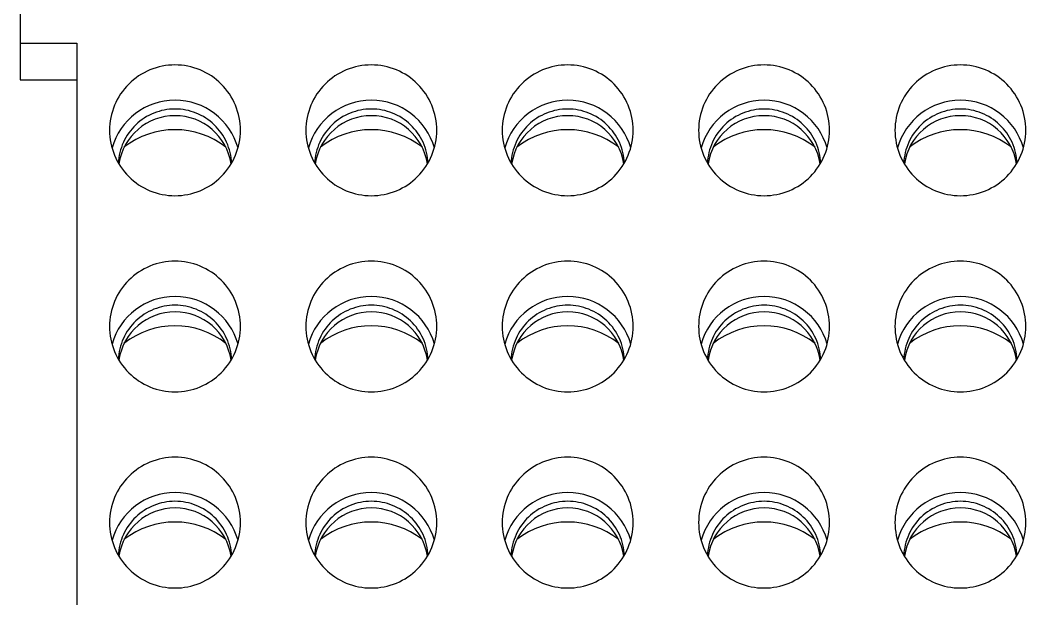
# Model space of a CAD drawing. Header units: millimetres. Extents: x 5828 to 6704, y 123 to 421.
# Drawn here: x 6365.403 to 6366.94, y 235.208 to 236.092 of the extents above; entities that cross this region are included whole.
import ezdxf

# ---------------------------------------------------------------- set-up
doc = ezdxf.new("R2010")
doc.units = ezdxf.units.MM
doc.layers.add('外形图', color=7, linetype='Continuous')

msp = doc.modelspace()

# ---------------------------------------------------------------- linework, layer by layer
at = {"layer": '外形图'}
for p, q in [((6365.4034, 236.6724), (6365.4034, 236.0008)), ((6365.4034, 236.0566), (6365.49, 236.0566)), ((6365.49, 236.0566), (6365.49, 234.8916)), ((6365.4034, 236.0008), (6365.49, 236.0008))]:
    msp.add_line(p, q, dxfattribs=at)
for centre, radius, start, end in [((6365.64, 235.8693), 0.1, 89.9732, 164.1967), ((6365.6401, 235.8693), 0.1, 15.8034, 90.0268), ((6365.94, 235.8693), 0.1, 89.9732, 164.1967), ((6365.9401, 235.8693), 0.1, 15.8034, 90.0268), ((6366.24, 235.8693), 0.1, 89.9732, 164.1967), ((6366.2401, 235.8693), 0.1, 15.8034, 90.0268), ((6366.54, 235.8693), 0.1, 89.9732, 164.1967), ((6366.5401, 235.8693), 0.1, 15.8034, 90.0268), ((6366.84, 235.8693), 0.1, 89.9732, 164.1967), ((6366.8401, 235.8693), 0.1, 15.8034, 90.0268), ((6365.64, 235.8592), 0.0866, 89.9667, 171.3882), ((6365.6401, 235.8592), 0.0866, 8.6109, 90.0334), ((6365.94, 235.8592), 0.0866, 89.9667, 171.3882), ((6365.9401, 235.8592), 0.0866, 8.6109, 90.0334), ((6366.24, 235.8592), 0.0866, 89.9667, 171.3882), ((6366.2401, 235.8592), 0.0866, 8.6109, 90.0334), ((6366.54, 235.8592), 0.0866, 89.9667, 171.3882), ((6366.5401, 235.8592), 0.0866, 8.6109, 90.0334), ((6366.84, 235.8592), 0.0866, 89.9667, 171.3882), ((6366.8401, 235.8592), 0.0866, 8.6109, 90.0334), ((6365.64, 235.7976), 0.1268, 52.092, 127.9089), ((6365.94, 235.7976), 0.1268, 52.092, 127.9089), ((6366.24, 235.7976), 0.1268, 52.092, 127.9089), ((6366.54, 235.7976), 0.1268, 52.092, 127.9089), ((6366.84, 235.7976), 0.1268, 52.092, 127.9089), ((6365.64, 235.5697), 0.1, 89.9732, 164.1967), ((6365.6401, 235.5697), 0.1, 15.8034, 90.0268), ((6365.94, 235.5697), 0.1, 89.9732, 164.1967), ((6365.9401, 235.5697), 0.1, 15.8034, 90.0268), ((6366.24, 235.5697), 0.1, 89.9732, 164.1967), ((6366.2401, 235.5697), 0.1, 15.8034, 90.0268), ((6366.54, 235.5697), 0.1, 89.9732, 164.1967), ((6366.5401, 235.5697), 0.1, 15.8034, 90.0268), ((6366.84, 235.5697), 0.1, 89.9732, 164.1967), ((6366.8401, 235.5697), 0.1, 15.8034, 90.0268), ((6365.64, 235.5596), 0.0866, 89.9667, 171.3882), ((6365.6401, 235.5596), 0.0866, 8.6109, 90.0334), ((6365.94, 235.5596), 0.0866, 89.9667, 171.3882), ((6365.9401, 235.5596), 0.0866, 8.6109, 90.0334), ((6366.24, 235.5596), 0.0866, 89.9667, 171.3882), ((6366.2401, 235.5596), 0.0866, 8.6109, 90.0334), ((6366.54, 235.5596), 0.0866, 89.9667, 171.3882), ((6366.5401, 235.5596), 0.0866, 8.6109, 90.0334), ((6366.84, 235.5596), 0.0866, 89.9667, 171.3882), ((6366.8401, 235.5596), 0.0866, 8.6109, 90.0334), ((6365.64, 235.498), 0.1268, 52.092, 127.9089), ((6365.94, 235.498), 0.1268, 52.092, 127.9089), ((6366.24, 235.498), 0.1268, 52.092, 127.9089), ((6366.54, 235.498), 0.1268, 52.092, 127.9089), ((6366.84, 235.498), 0.1268, 52.092, 127.9089), ((6365.64, 235.2701), 0.1, 89.9732, 164.1967), ((6365.6401, 235.2701), 0.1, 15.8034, 90.0268), ((6365.94, 235.2701), 0.1, 89.9732, 164.1967), ((6365.9401, 235.2701), 0.1, 15.8034, 90.0268), ((6366.24, 235.2701), 0.1, 89.9732, 164.1967), ((6366.2401, 235.2701), 0.1, 15.8034, 90.0268), ((6366.54, 235.2701), 0.1, 89.9732, 164.1967), ((6366.5401, 235.2701), 0.1, 15.8034, 90.0268), ((6366.84, 235.2701), 0.1, 89.9732, 164.1967), ((6366.8401, 235.2701), 0.1, 15.8034, 90.0268), ((6365.64, 235.26), 0.0866, 89.9667, 171.3882), ((6365.6401, 235.26), 0.0866, 8.6109, 90.0334), ((6365.94, 235.26), 0.0866, 89.9667, 171.3882), ((6365.9401, 235.26), 0.0866, 8.6109, 90.0334), ((6366.24, 235.26), 0.0866, 89.9667, 171.3882), ((6366.2401, 235.26), 0.0866, 8.6109, 90.0334), ((6366.54, 235.26), 0.0866, 89.9667, 171.3882), ((6366.5401, 235.26), 0.0866, 8.6109, 90.0334), ((6366.84, 235.26), 0.0866, 89.9667, 171.3882), ((6366.8401, 235.26), 0.0866, 8.6109, 90.0334), ((6365.64, 235.1984), 0.1268, 52.092, 127.9089), ((6365.94, 235.1984), 0.1268, 52.092, 127.9089), ((6366.24, 235.1984), 0.1268, 52.092, 127.9089), ((6366.54, 235.1984), 0.1268, 52.092, 127.9089), ((6366.84, 235.1984), 0.1268, 52.092, 127.9089)]:
    msp.add_arc(centre, radius, start, end, dxfattribs=at)
for points, knots in [([(6365.64, 236.0233), (6365.627, 236.0233), (6365.6007, 236.0181), (6365.5675, 235.9959), (6365.5452, 235.9627), (6365.54, 235.9365), (6365.54, 235.9235)], [0, 0, 0, 0, 0.250158, 0.500224, 0.750158, 1, 1, 1, 1]), ([(6365.74, 235.9235), (6365.74, 235.9365), (6365.7348, 235.9627), (6365.7126, 235.9959), (6365.6793, 236.0181), (6365.653, 236.0233), (6365.64, 236.0233)], [0, 0, 0, 0, 0.249842, 0.499776, 0.749842, 1, 1, 1, 1]), ([(6365.94, 236.0233), (6365.927, 236.0233), (6365.9007, 236.0181), (6365.8675, 235.9959), (6365.8452, 235.9627), (6365.84, 235.9365), (6365.84, 235.9235)], [0, 0, 0, 0, 0.250158, 0.500224, 0.750158, 1, 1, 1, 1]), ([(6366.04, 235.9235), (6366.04, 235.9365), (6366.0348, 235.9627), (6366.0126, 235.9959), (6365.9793, 236.0181), (6365.953, 236.0233), (6365.94, 236.0233)], [0, 0, 0, 0, 0.249842, 0.499776, 0.749842, 1, 1, 1, 1]), ([(6366.24, 236.0233), (6366.227, 236.0233), (6366.2007, 236.0181), (6366.1675, 235.9959), (6366.1452, 235.9627), (6366.14, 235.9365), (6366.14, 235.9235)], [0, 0, 0, 0, 0.250158, 0.500224, 0.750158, 1, 1, 1, 1]), ([(6366.34, 235.9235), (6366.34, 235.9365), (6366.3348, 235.9627), (6366.3126, 235.9959), (6366.2793, 236.0181), (6366.253, 236.0233), (6366.24, 236.0233)], [0, 0, 0, 0, 0.249842, 0.499776, 0.749842, 1, 1, 1, 1]), ([(6366.54, 236.0233), (6366.527, 236.0233), (6366.5007, 236.0181), (6366.4675, 235.9959), (6366.4452, 235.9627), (6366.44, 235.9365), (6366.44, 235.9235)], [0, 0, 0, 0, 0.250158, 0.500224, 0.750158, 1, 1, 1, 1]), ([(6366.64, 235.9235), (6366.64, 235.9365), (6366.6348, 235.9627), (6366.6126, 235.9959), (6366.5793, 236.0181), (6366.553, 236.0233), (6366.54, 236.0233)], [0, 0, 0, 0, 0.249842, 0.499776, 0.749842, 1, 1, 1, 1]), ([(6366.84, 236.0233), (6366.827, 236.0233), (6366.8007, 236.0181), (6366.7675, 235.9959), (6366.7452, 235.9627), (6366.74, 235.9365), (6366.74, 235.9235)], [0, 0, 0, 0, 0.250158, 0.500224, 0.750158, 1, 1, 1, 1]), ([(6366.94, 235.9235), (6366.94, 235.9365), (6366.9348, 235.9627), (6366.9126, 235.9959), (6366.8793, 236.0181), (6366.853, 236.0233), (6366.84, 236.0233)], [0, 0, 0, 0, 0.249842, 0.499776, 0.749842, 1, 1, 1, 1]), ([(6365.64, 235.9559), (6365.6291, 235.9559), (6365.6069, 235.9517), (6365.5787, 235.9335), (6365.5592, 235.906), (6365.5539, 235.8841), (6365.5535, 235.8732)], [0, 0, 0, 0, 0.250153, 0.50022, 0.750158, 1, 1, 1, 1]), ([(6365.7266, 235.8732), (6365.7261, 235.8841), (6365.7209, 235.906), (6365.7014, 235.9335), (6365.6731, 235.9517), (6365.651, 235.9559), (6365.64, 235.9559)], [0, 0, 0, 0, 0.249842, 0.49978, 0.749847, 1, 1, 1, 1]), ([(6365.94, 235.9559), (6365.9291, 235.9559), (6365.9069, 235.9517), (6365.8787, 235.9335), (6365.8592, 235.906), (6365.8539, 235.8841), (6365.8535, 235.8732)], [0, 0, 0, 0, 0.250153, 0.50022, 0.750158, 1, 1, 1, 1]), ([(6366.0266, 235.8732), (6366.0261, 235.8841), (6366.0209, 235.906), (6366.0014, 235.9335), (6365.9731, 235.9517), (6365.951, 235.9559), (6365.94, 235.9559)], [0, 0, 0, 0, 0.249842, 0.49978, 0.749847, 1, 1, 1, 1]), ([(6366.24, 235.9559), (6366.2291, 235.9559), (6366.2069, 235.9517), (6366.1787, 235.9335), (6366.1592, 235.906), (6366.1539, 235.8841), (6366.1535, 235.8732)], [0, 0, 0, 0, 0.250153, 0.50022, 0.750158, 1, 1, 1, 1]), ([(6366.3266, 235.8732), (6366.3261, 235.8841), (6366.3209, 235.906), (6366.3014, 235.9335), (6366.2731, 235.9517), (6366.251, 235.9559), (6366.24, 235.9559)], [0, 0, 0, 0, 0.249842, 0.49978, 0.749847, 1, 1, 1, 1]), ([(6366.54, 235.9559), (6366.5291, 235.9559), (6366.5069, 235.9517), (6366.4787, 235.9335), (6366.4592, 235.906), (6366.4539, 235.8841), (6366.4535, 235.8732)], [0, 0, 0, 0, 0.250153, 0.50022, 0.750158, 1, 1, 1, 1]), ([(6366.6266, 235.8732), (6366.6261, 235.8841), (6366.6209, 235.906), (6366.6014, 235.9335), (6366.5731, 235.9517), (6366.551, 235.9559), (6366.54, 235.9559)], [0, 0, 0, 0, 0.249842, 0.49978, 0.749847, 1, 1, 1, 1]), ([(6366.84, 235.9559), (6366.8291, 235.9559), (6366.8069, 235.9517), (6366.7787, 235.9335), (6366.7592, 235.906), (6366.7539, 235.8841), (6366.7535, 235.8732)], [0, 0, 0, 0, 0.250153, 0.50022, 0.750158, 1, 1, 1, 1]), ([(6366.9266, 235.8732), (6366.9261, 235.8841), (6366.9209, 235.906), (6366.9014, 235.9335), (6366.8731, 235.9517), (6366.851, 235.9559), (6366.84, 235.9559)], [0, 0, 0, 0, 0.249842, 0.49978, 0.749847, 1, 1, 1, 1]), ([(6365.54, 235.9235), (6365.54, 235.9105), (6365.5452, 235.8842), (6365.5675, 235.851), (6365.6007, 235.8288), (6365.627, 235.8236), (6365.64, 235.8236)], [0, 0, 0, 0, 0.249842, 0.499776, 0.749842, 1, 1, 1, 1]), ([(6365.64, 235.8236), (6365.653, 235.8236), (6365.6793, 235.8288), (6365.7126, 235.851), (6365.7348, 235.8842), (6365.74, 235.9105), (6365.74, 235.9235)], [0, 0, 0, 0, 0.250158, 0.500224, 0.750158, 1, 1, 1, 1]), ([(6365.84, 235.9235), (6365.84, 235.9105), (6365.8452, 235.8842), (6365.8675, 235.851), (6365.9007, 235.8288), (6365.927, 235.8236), (6365.94, 235.8236)], [0, 0, 0, 0, 0.249842, 0.499776, 0.749842, 1, 1, 1, 1]), ([(6365.94, 235.8236), (6365.953, 235.8236), (6365.9793, 235.8288), (6366.0126, 235.851), (6366.0348, 235.8842), (6366.04, 235.9105), (6366.04, 235.9235)], [0, 0, 0, 0, 0.250158, 0.500224, 0.750158, 1, 1, 1, 1]), ([(6366.14, 235.9235), (6366.14, 235.9105), (6366.1452, 235.8842), (6366.1675, 235.851), (6366.2007, 235.8288), (6366.227, 235.8236), (6366.24, 235.8236)], [0, 0, 0, 0, 0.249842, 0.499776, 0.749842, 1, 1, 1, 1]), ([(6366.24, 235.8236), (6366.253, 235.8236), (6366.2793, 235.8288), (6366.3126, 235.851), (6366.3348, 235.8842), (6366.34, 235.9105), (6366.34, 235.9235)], [0, 0, 0, 0, 0.250158, 0.500224, 0.750158, 1, 1, 1, 1]), ([(6366.44, 235.9235), (6366.44, 235.9105), (6366.4452, 235.8842), (6366.4675, 235.851), (6366.5007, 235.8288), (6366.527, 235.8236), (6366.54, 235.8236)], [0, 0, 0, 0, 0.249842, 0.499776, 0.749842, 1, 1, 1, 1]), ([(6366.54, 235.8236), (6366.553, 235.8236), (6366.5793, 235.8288), (6366.6126, 235.851), (6366.6348, 235.8842), (6366.64, 235.9105), (6366.64, 235.9235)], [0, 0, 0, 0, 0.250158, 0.500224, 0.750158, 1, 1, 1, 1]), ([(6366.74, 235.9235), (6366.74, 235.9105), (6366.7452, 235.8842), (6366.7675, 235.851), (6366.8007, 235.8288), (6366.827, 235.8236), (6366.84, 235.8236)], [0, 0, 0, 0, 0.249842, 0.499776, 0.749842, 1, 1, 1, 1]), ([(6366.84, 235.8236), (6366.853, 235.8236), (6366.8793, 235.8288), (6366.9126, 235.851), (6366.9348, 235.8842), (6366.94, 235.9105), (6366.94, 235.9235)], [0, 0, 0, 0, 0.250158, 0.500224, 0.750158, 1, 1, 1, 1]), ([(6365.64, 235.7237), (6365.627, 235.7237), (6365.6007, 235.7185), (6365.5675, 235.6963), (6365.5452, 235.6631), (6365.54, 235.6369), (6365.54, 235.6239)], [0, 0, 0, 0, 0.250158, 0.500224, 0.750158, 1, 1, 1, 1]), ([(6365.74, 235.6239), (6365.74, 235.6369), (6365.7348, 235.6631), (6365.7126, 235.6963), (6365.6793, 235.7185), (6365.653, 235.7237), (6365.64, 235.7237)], [0, 0, 0, 0, 0.249842, 0.499776, 0.749842, 1, 1, 1, 1]), ([(6365.94, 235.7237), (6365.927, 235.7237), (6365.9007, 235.7185), (6365.8675, 235.6963), (6365.8452, 235.6631), (6365.84, 235.6369), (6365.84, 235.6239)], [0, 0, 0, 0, 0.250158, 0.500224, 0.750158, 1, 1, 1, 1]), ([(6366.04, 235.6239), (6366.04, 235.6369), (6366.0348, 235.6631), (6366.0126, 235.6963), (6365.9793, 235.7185), (6365.953, 235.7237), (6365.94, 235.7237)], [0, 0, 0, 0, 0.249842, 0.499776, 0.749842, 1, 1, 1, 1]), ([(6366.24, 235.7237), (6366.227, 235.7237), (6366.2007, 235.7185), (6366.1675, 235.6963), (6366.1452, 235.6631), (6366.14, 235.6369), (6366.14, 235.6239)], [0, 0, 0, 0, 0.250158, 0.500224, 0.750158, 1, 1, 1, 1]), ([(6366.34, 235.6239), (6366.34, 235.6369), (6366.3348, 235.6631), (6366.3126, 235.6963), (6366.2793, 235.7185), (6366.253, 235.7237), (6366.24, 235.7237)], [0, 0, 0, 0, 0.249842, 0.499776, 0.749842, 1, 1, 1, 1]), ([(6366.54, 235.7237), (6366.527, 235.7237), (6366.5007, 235.7185), (6366.4675, 235.6963), (6366.4452, 235.6631), (6366.44, 235.6369), (6366.44, 235.6239)], [0, 0, 0, 0, 0.250158, 0.500224, 0.750158, 1, 1, 1, 1]), ([(6366.64, 235.6239), (6366.64, 235.6369), (6366.6348, 235.6631), (6366.6126, 235.6963), (6366.5793, 235.7185), (6366.553, 235.7237), (6366.54, 235.7237)], [0, 0, 0, 0, 0.249842, 0.499776, 0.749842, 1, 1, 1, 1]), ([(6366.84, 235.7237), (6366.827, 235.7237), (6366.8007, 235.7185), (6366.7675, 235.6963), (6366.7452, 235.6631), (6366.74, 235.6369), (6366.74, 235.6239)], [0, 0, 0, 0, 0.250158, 0.500224, 0.750158, 1, 1, 1, 1]), ([(6366.94, 235.6239), (6366.94, 235.6369), (6366.9348, 235.6631), (6366.9126, 235.6963), (6366.8793, 235.7185), (6366.853, 235.7237), (6366.84, 235.7237)], [0, 0, 0, 0, 0.249842, 0.499776, 0.749842, 1, 1, 1, 1]), ([(6365.64, 235.6563), (6365.6291, 235.6563), (6365.6069, 235.6521), (6365.5787, 235.6339), (6365.5592, 235.6065), (6365.5539, 235.5845), (6365.5535, 235.5736)], [0, 0, 0, 0, 0.250153, 0.50022, 0.750158, 1, 1, 1, 1]), ([(6365.7266, 235.5736), (6365.7261, 235.5845), (6365.7209, 235.6065), (6365.7014, 235.6339), (6365.6731, 235.6521), (6365.651, 235.6563), (6365.64, 235.6563)], [0, 0, 0, 0, 0.249842, 0.49978, 0.749847, 1, 1, 1, 1]), ([(6365.94, 235.6563), (6365.9291, 235.6563), (6365.9069, 235.6521), (6365.8787, 235.6339), (6365.8592, 235.6065), (6365.8539, 235.5845), (6365.8535, 235.5736)], [0, 0, 0, 0, 0.250153, 0.50022, 0.750158, 1, 1, 1, 1]), ([(6366.0266, 235.5736), (6366.0261, 235.5845), (6366.0209, 235.6065), (6366.0014, 235.6339), (6365.9731, 235.6521), (6365.951, 235.6563), (6365.94, 235.6563)], [0, 0, 0, 0, 0.249842, 0.49978, 0.749847, 1, 1, 1, 1]), ([(6366.24, 235.6563), (6366.2291, 235.6563), (6366.2069, 235.6521), (6366.1787, 235.6339), (6366.1592, 235.6065), (6366.1539, 235.5845), (6366.1535, 235.5736)], [0, 0, 0, 0, 0.250153, 0.50022, 0.750158, 1, 1, 1, 1]), ([(6366.3266, 235.5736), (6366.3261, 235.5845), (6366.3209, 235.6065), (6366.3014, 235.6339), (6366.2731, 235.6521), (6366.251, 235.6563), (6366.24, 235.6563)], [0, 0, 0, 0, 0.249842, 0.49978, 0.749847, 1, 1, 1, 1]), ([(6366.54, 235.6563), (6366.5291, 235.6563), (6366.5069, 235.6521), (6366.4787, 235.6339), (6366.4592, 235.6065), (6366.4539, 235.5845), (6366.4535, 235.5736)], [0, 0, 0, 0, 0.250153, 0.50022, 0.750158, 1, 1, 1, 1]), ([(6366.6266, 235.5736), (6366.6261, 235.5845), (6366.6209, 235.6065), (6366.6014, 235.6339), (6366.5731, 235.6521), (6366.551, 235.6563), (6366.54, 235.6563)], [0, 0, 0, 0, 0.249842, 0.49978, 0.749847, 1, 1, 1, 1]), ([(6366.84, 235.6563), (6366.8291, 235.6563), (6366.8069, 235.6521), (6366.7787, 235.6339), (6366.7592, 235.6065), (6366.7539, 235.5845), (6366.7535, 235.5736)], [0, 0, 0, 0, 0.250153, 0.50022, 0.750158, 1, 1, 1, 1]), ([(6366.9266, 235.5736), (6366.9261, 235.5845), (6366.9209, 235.6065), (6366.9014, 235.6339), (6366.8731, 235.6521), (6366.851, 235.6563), (6366.84, 235.6563)], [0, 0, 0, 0, 0.249842, 0.49978, 0.749847, 1, 1, 1, 1]), ([(6365.54, 235.6239), (6365.54, 235.6109), (6365.5452, 235.5846), (6365.5675, 235.5514), (6365.6007, 235.5292), (6365.627, 235.524), (6365.64, 235.524)], [0, 0, 0, 0, 0.249842, 0.499776, 0.749842, 1, 1, 1, 1]), ([(6365.64, 235.524), (6365.653, 235.524), (6365.6793, 235.5292), (6365.7126, 235.5514), (6365.7348, 235.5846), (6365.74, 235.6109), (6365.74, 235.6239)], [0, 0, 0, 0, 0.250158, 0.500224, 0.750158, 1, 1, 1, 1]), ([(6365.84, 235.6239), (6365.84, 235.6109), (6365.8452, 235.5846), (6365.8675, 235.5514), (6365.9007, 235.5292), (6365.927, 235.524), (6365.94, 235.524)], [0, 0, 0, 0, 0.249842, 0.499776, 0.749842, 1, 1, 1, 1]), ([(6365.94, 235.524), (6365.953, 235.524), (6365.9793, 235.5292), (6366.0126, 235.5514), (6366.0348, 235.5846), (6366.04, 235.6109), (6366.04, 235.6239)], [0, 0, 0, 0, 0.250158, 0.500224, 0.750158, 1, 1, 1, 1]), ([(6366.14, 235.6239), (6366.14, 235.6109), (6366.1452, 235.5846), (6366.1675, 235.5514), (6366.2007, 235.5292), (6366.227, 235.524), (6366.24, 235.524)], [0, 0, 0, 0, 0.249842, 0.499776, 0.749842, 1, 1, 1, 1]), ([(6366.24, 235.524), (6366.253, 235.524), (6366.2793, 235.5292), (6366.3126, 235.5514), (6366.3348, 235.5846), (6366.34, 235.6109), (6366.34, 235.6239)], [0, 0, 0, 0, 0.250158, 0.500224, 0.750158, 1, 1, 1, 1]), ([(6366.44, 235.6239), (6366.44, 235.6109), (6366.4452, 235.5846), (6366.4675, 235.5514), (6366.5007, 235.5292), (6366.527, 235.524), (6366.54, 235.524)], [0, 0, 0, 0, 0.249842, 0.499776, 0.749842, 1, 1, 1, 1]), ([(6366.54, 235.524), (6366.553, 235.524), (6366.5793, 235.5292), (6366.6126, 235.5514), (6366.6348, 235.5846), (6366.64, 235.6109), (6366.64, 235.6239)], [0, 0, 0, 0, 0.250158, 0.500224, 0.750158, 1, 1, 1, 1]), ([(6366.74, 235.6239), (6366.74, 235.6109), (6366.7452, 235.5846), (6366.7675, 235.5514), (6366.8007, 235.5292), (6366.827, 235.524), (6366.84, 235.524)], [0, 0, 0, 0, 0.249842, 0.499776, 0.749842, 1, 1, 1, 1]), ([(6366.84, 235.524), (6366.853, 235.524), (6366.8793, 235.5292), (6366.9126, 235.5514), (6366.9348, 235.5846), (6366.94, 235.6109), (6366.94, 235.6239)], [0, 0, 0, 0, 0.250158, 0.500224, 0.750158, 1, 1, 1, 1]), ([(6365.64, 235.4242), (6365.627, 235.4242), (6365.6007, 235.419), (6365.5675, 235.3967), (6365.5452, 235.3635), (6365.54, 235.3373), (6365.54, 235.3243)], [0, 0, 0, 0, 0.250158, 0.500224, 0.750158, 1, 1, 1, 1]), ([(6365.74, 235.3243), (6365.74, 235.3373), (6365.7348, 235.3635), (6365.7126, 235.3967), (6365.6793, 235.419), (6365.653, 235.4242), (6365.64, 235.4242)], [0, 0, 0, 0, 0.249842, 0.499776, 0.749842, 1, 1, 1, 1]), ([(6365.94, 235.4242), (6365.927, 235.4242), (6365.9007, 235.419), (6365.8675, 235.3967), (6365.8452, 235.3635), (6365.84, 235.3373), (6365.84, 235.3243)], [0, 0, 0, 0, 0.250158, 0.500224, 0.750158, 1, 1, 1, 1]), ([(6366.04, 235.3243), (6366.04, 235.3373), (6366.0348, 235.3635), (6366.0126, 235.3967), (6365.9793, 235.419), (6365.953, 235.4242), (6365.94, 235.4242)], [0, 0, 0, 0, 0.249842, 0.499776, 0.749842, 1, 1, 1, 1]), ([(6366.24, 235.4242), (6366.227, 235.4242), (6366.2007, 235.419), (6366.1675, 235.3967), (6366.1452, 235.3635), (6366.14, 235.3373), (6366.14, 235.3243)], [0, 0, 0, 0, 0.250158, 0.500224, 0.750158, 1, 1, 1, 1]), ([(6366.34, 235.3243), (6366.34, 235.3373), (6366.3348, 235.3635), (6366.3126, 235.3967), (6366.2793, 235.419), (6366.253, 235.4242), (6366.24, 235.4242)], [0, 0, 0, 0, 0.249842, 0.499776, 0.749842, 1, 1, 1, 1]), ([(6366.54, 235.4242), (6366.527, 235.4242), (6366.5007, 235.419), (6366.4675, 235.3967), (6366.4452, 235.3635), (6366.44, 235.3373), (6366.44, 235.3243)], [0, 0, 0, 0, 0.250158, 0.500224, 0.750158, 1, 1, 1, 1]), ([(6366.64, 235.3243), (6366.64, 235.3373), (6366.6348, 235.3635), (6366.6126, 235.3967), (6366.5793, 235.419), (6366.553, 235.4242), (6366.54, 235.4242)], [0, 0, 0, 0, 0.249842, 0.499776, 0.749842, 1, 1, 1, 1]), ([(6366.84, 235.4242), (6366.827, 235.4242), (6366.8007, 235.419), (6366.7675, 235.3967), (6366.7452, 235.3635), (6366.74, 235.3373), (6366.74, 235.3243)], [0, 0, 0, 0, 0.250158, 0.500224, 0.750158, 1, 1, 1, 1]), ([(6366.94, 235.3243), (6366.94, 235.3373), (6366.9348, 235.3635), (6366.9126, 235.3967), (6366.8793, 235.419), (6366.853, 235.4242), (6366.84, 235.4242)], [0, 0, 0, 0, 0.249842, 0.499776, 0.749842, 1, 1, 1, 1]), ([(6365.64, 235.3568), (6365.6291, 235.3568), (6365.6069, 235.3525), (6365.5787, 235.3343), (6365.5592, 235.3069), (6365.5539, 235.285), (6365.5535, 235.274)], [0, 0, 0, 0, 0.250153, 0.50022, 0.750158, 1, 1, 1, 1]), ([(6365.7266, 235.274), (6365.7261, 235.285), (6365.7209, 235.3069), (6365.7014, 235.3343), (6365.6731, 235.3525), (6365.651, 235.3568), (6365.64, 235.3568)], [0, 0, 0, 0, 0.249842, 0.49978, 0.749847, 1, 1, 1, 1]), ([(6365.94, 235.3568), (6365.9291, 235.3568), (6365.9069, 235.3525), (6365.8787, 235.3343), (6365.8592, 235.3069), (6365.8539, 235.285), (6365.8535, 235.274)], [0, 0, 0, 0, 0.250153, 0.50022, 0.750158, 1, 1, 1, 1]), ([(6366.0266, 235.274), (6366.0261, 235.285), (6366.0209, 235.3069), (6366.0014, 235.3343), (6365.9731, 235.3525), (6365.951, 235.3568), (6365.94, 235.3568)], [0, 0, 0, 0, 0.249842, 0.49978, 0.749847, 1, 1, 1, 1]), ([(6366.24, 235.3568), (6366.2291, 235.3568), (6366.2069, 235.3525), (6366.1787, 235.3343), (6366.1592, 235.3069), (6366.1539, 235.285), (6366.1535, 235.274)], [0, 0, 0, 0, 0.250153, 0.50022, 0.750158, 1, 1, 1, 1]), ([(6366.3266, 235.274), (6366.3261, 235.285), (6366.3209, 235.3069), (6366.3014, 235.3343), (6366.2731, 235.3525), (6366.251, 235.3568), (6366.24, 235.3568)], [0, 0, 0, 0, 0.249842, 0.49978, 0.749847, 1, 1, 1, 1]), ([(6366.54, 235.3568), (6366.5291, 235.3568), (6366.5069, 235.3525), (6366.4787, 235.3343), (6366.4592, 235.3069), (6366.4539, 235.285), (6366.4535, 235.274)], [0, 0, 0, 0, 0.250153, 0.50022, 0.750158, 1, 1, 1, 1]), ([(6366.6266, 235.274), (6366.6261, 235.285), (6366.6209, 235.3069), (6366.6014, 235.3343), (6366.5731, 235.3525), (6366.551, 235.3568), (6366.54, 235.3568)], [0, 0, 0, 0, 0.249842, 0.49978, 0.749847, 1, 1, 1, 1]), ([(6366.84, 235.3568), (6366.8291, 235.3568), (6366.8069, 235.3525), (6366.7787, 235.3343), (6366.7592, 235.3069), (6366.7539, 235.285), (6366.7535, 235.274)], [0, 0, 0, 0, 0.250153, 0.50022, 0.750158, 1, 1, 1, 1]), ([(6366.9266, 235.274), (6366.9261, 235.285), (6366.9209, 235.3069), (6366.9014, 235.3343), (6366.8731, 235.3525), (6366.851, 235.3568), (6366.84, 235.3568)], [0, 0, 0, 0, 0.249842, 0.49978, 0.749847, 1, 1, 1, 1]), ([(6365.54, 235.3243), (6365.54, 235.3113), (6365.5452, 235.285), (6365.5675, 235.2518), (6365.6007, 235.2296), (6365.627, 235.2244), (6365.64, 235.2244)], [0, 0, 0, 0, 0.249842, 0.499776, 0.749842, 1, 1, 1, 1]), ([(6365.64, 235.2244), (6365.653, 235.2244), (6365.6793, 235.2296), (6365.7126, 235.2518), (6365.7348, 235.285), (6365.74, 235.3113), (6365.74, 235.3243)], [0, 0, 0, 0, 0.250158, 0.500224, 0.750158, 1, 1, 1, 1]), ([(6365.84, 235.3243), (6365.84, 235.3113), (6365.8452, 235.285), (6365.8675, 235.2518), (6365.9007, 235.2296), (6365.927, 235.2244), (6365.94, 235.2244)], [0, 0, 0, 0, 0.249842, 0.499776, 0.749842, 1, 1, 1, 1]), ([(6365.94, 235.2244), (6365.953, 235.2244), (6365.9793, 235.2296), (6366.0126, 235.2518), (6366.0348, 235.285), (6366.04, 235.3113), (6366.04, 235.3243)], [0, 0, 0, 0, 0.250158, 0.500224, 0.750158, 1, 1, 1, 1]), ([(6366.14, 235.3243), (6366.14, 235.3113), (6366.1452, 235.285), (6366.1675, 235.2518), (6366.2007, 235.2296), (6366.227, 235.2244), (6366.24, 235.2244)], [0, 0, 0, 0, 0.249842, 0.499776, 0.749842, 1, 1, 1, 1]), ([(6366.24, 235.2244), (6366.253, 235.2244), (6366.2793, 235.2296), (6366.3126, 235.2518), (6366.3348, 235.285), (6366.34, 235.3113), (6366.34, 235.3243)], [0, 0, 0, 0, 0.250158, 0.500224, 0.750158, 1, 1, 1, 1]), ([(6366.44, 235.3243), (6366.44, 235.3113), (6366.4452, 235.285), (6366.4675, 235.2518), (6366.5007, 235.2296), (6366.527, 235.2244), (6366.54, 235.2244)], [0, 0, 0, 0, 0.249842, 0.499776, 0.749842, 1, 1, 1, 1]), ([(6366.54, 235.2244), (6366.553, 235.2244), (6366.5793, 235.2296), (6366.6126, 235.2518), (6366.6348, 235.285), (6366.64, 235.3113), (6366.64, 235.3243)], [0, 0, 0, 0, 0.250158, 0.500224, 0.750158, 1, 1, 1, 1]), ([(6366.74, 235.3243), (6366.74, 235.3113), (6366.7452, 235.285), (6366.7675, 235.2518), (6366.8007, 235.2296), (6366.827, 235.2244), (6366.84, 235.2244)], [0, 0, 0, 0, 0.249842, 0.499776, 0.749842, 1, 1, 1, 1]), ([(6366.84, 235.2244), (6366.853, 235.2244), (6366.8793, 235.2296), (6366.9126, 235.2518), (6366.9348, 235.285), (6366.94, 235.3113), (6366.94, 235.3243)], [0, 0, 0, 0, 0.250158, 0.500224, 0.750158, 1, 1, 1, 1])]:
    msp.add_open_spline(points, degree=3, knots=knots, dxfattribs=at)

doc.saveas('drawing.dxf')
